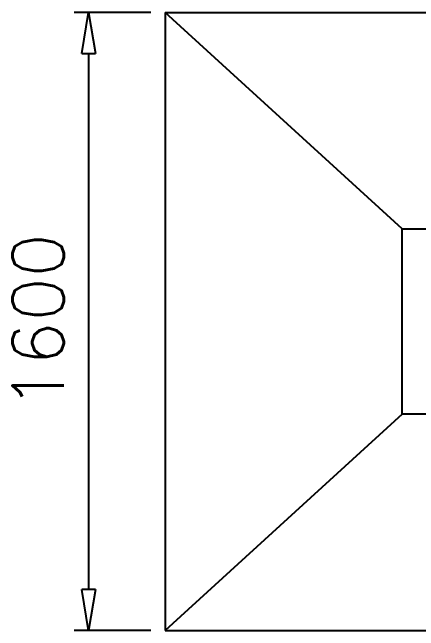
# Model space of a CAD drawing. Header units: millimetres. Extents: x 331487 to 517269, y 198509 to 399936.
# Drawn here: x 441484 to 442469, y 313329 to 314829 of the extents above; entities that cross this region are included whole.
import ezdxf

# ---------------------------------------------------------------- set-up
doc = ezdxf.new("R2010")
doc.units = ezdxf.units.MM
doc.header["$MEASUREMENT"] = 0
doc.layers.add('FOOTING', color=5, linetype='Continuous')
doc.styles.add('RO', font='romans.shx', dxfattribs={"height": 125})

# ---------------------------------------------------------------- blocks, each defined once
blk = doc.blocks.new('_ClosedBlank')
at = {"color": 0, "linetype": 'ByBlock', "lineweight": -2}
for p, q in [((-1, 0.167), (0, 0)), ((-1, 0.167), (-1, -0.167)), ((0, 0), (-1, -0.167))]:
    blk.add_line(p, q, dxfattribs=at)

msp = doc.modelspace()

# ---------------------------------------------------------------- linework, layer by layer
at = {"layer": 'FOOTING', "color": 4}
for p, q in [((441819.3, 314828.7), (441633.7, 314828.7)), ((441668.7, 314728.7), (441668.7, 313428.7)), ((441819.3, 313328.7), (441633.7, 313328.7))]:
    msp.add_line(p, q, dxfattribs=at)
at = {"layer": 'FOOTING'}
for p, q in [((441854.3, 314828.7), (443454.3, 314828.7)), ((441854.3, 314828.7), (441854.3, 313328.7)), ((442429.3, 314303.7), (441854.3, 314828.7)), ((442429.3, 314303.7), (442954.3, 314303.7)), ((442429.3, 313853.7), (442429.3, 314303.7)), ((442429.3, 313853.7), (441854.3, 313328.7)), ((442954.3, 313853.7), (442429.3, 313853.7)), ((441854.3, 313328.7), (443454.3, 313328.7))]:
    msp.add_line(p, q, dxfattribs=at)

# ---------------------------------------------------------------- block references
at = {"layer": 'FOOTING', "color": 4, "xscale": 100, "yscale": 100, "zscale": 100}
for p, rotation in [((441668.7, 314828.7), 90), ((441668.7, 313328.7), 270)]:
    msp.add_blockref('_ClosedBlank', p, dxfattribs=dict(at, rotation=rotation))

# ---------------------------------------------------------------- texts
at = {"layer": 'FOOTING', "color": 3, "insert": (441546.2, 314078.7), "char_height": 125, "attachment_point": 5, "rotation": 90, "style": 'RO'}
msp.add_mtext('1600', dxfattribs=at)

doc.saveas('drawing.dxf')
